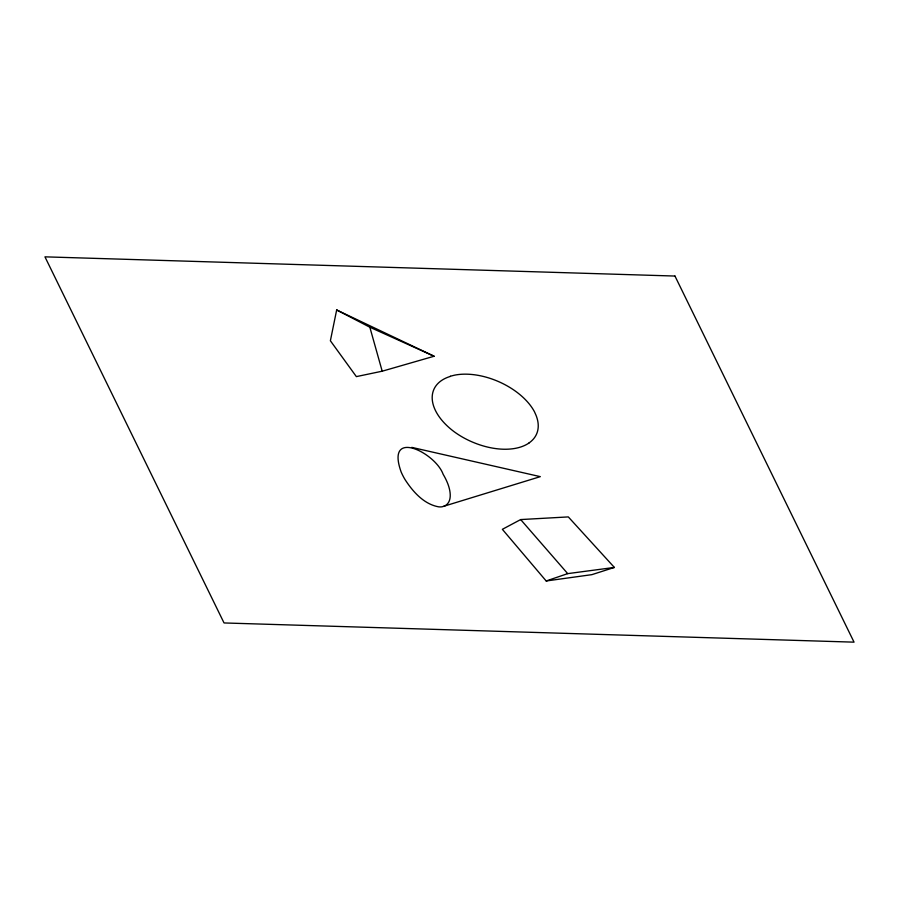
<?xml version="1.0" encoding="UTF-8"?>
<svg xmlns="http://www.w3.org/2000/svg" width="899" height="899" viewBox="0 0 899 899"><rect width="100%" height="100%" fill="white"/><g stroke="black" fill="none" stroke-linecap="round" stroke-linejoin="round"><path stroke-width="1.35" d="M336.664 309.975L330.382 340.766L356.364 376.614L382.199 371.197L434.105 356.24L336.664 309.975L369.837 327.214L434.105 356.24M520.667 519.566L502.361 529.32L546.187 580.979L591.868 574.652L614.377 567.438L568.314 516.914L520.667 519.566L567.707 573.629L614.377 567.438M443.645 506.44C453.467 502.541 450.298 489.27 446.994 481.797A85.36 49.805 23.6 0 0 443.14 474.29C435.352 452.579 385.311 427.767 401.123 471.919A85.326 49.793 23.6 0 0 405.089 479.65C412.866 491.652 423.777 504.114 438.532 506.822A12.406 7.237 23.6 0 0 442.083 506.789L540.31 476.65L411.776 447.376M546.187 580.979L567.707 573.629M450.298 376.232L454.591 375.164A55.85 32.589 23.6 0 1 534.512 411.843L535.86 414.9A56.277 32.836 23.6 0 1 536.478 416.462L536.658 416.979A56.648 33.061 23.6 0 1 529.017 442.96M369.837 327.214L382.199 371.197M450.444 376.389A56.345 32.881 23.6 0 0 453.961 431.576A55.592 32.443 23.6 0 0 474.964 443.095L477.234 443.96A55.94 32.645 23.6 0 0 503.013 449.208A56.289 32.847 23.6 0 0 506.508 449.23A56.581 33.016 23.6 0 0 525.308 445.151A56.817 33.151 23.6 0 0 529.039 442.971M674.958 276.049L44.95 256.844L224.042 622.951L854.05 642.156L674.958 276.049"/></g></svg>
